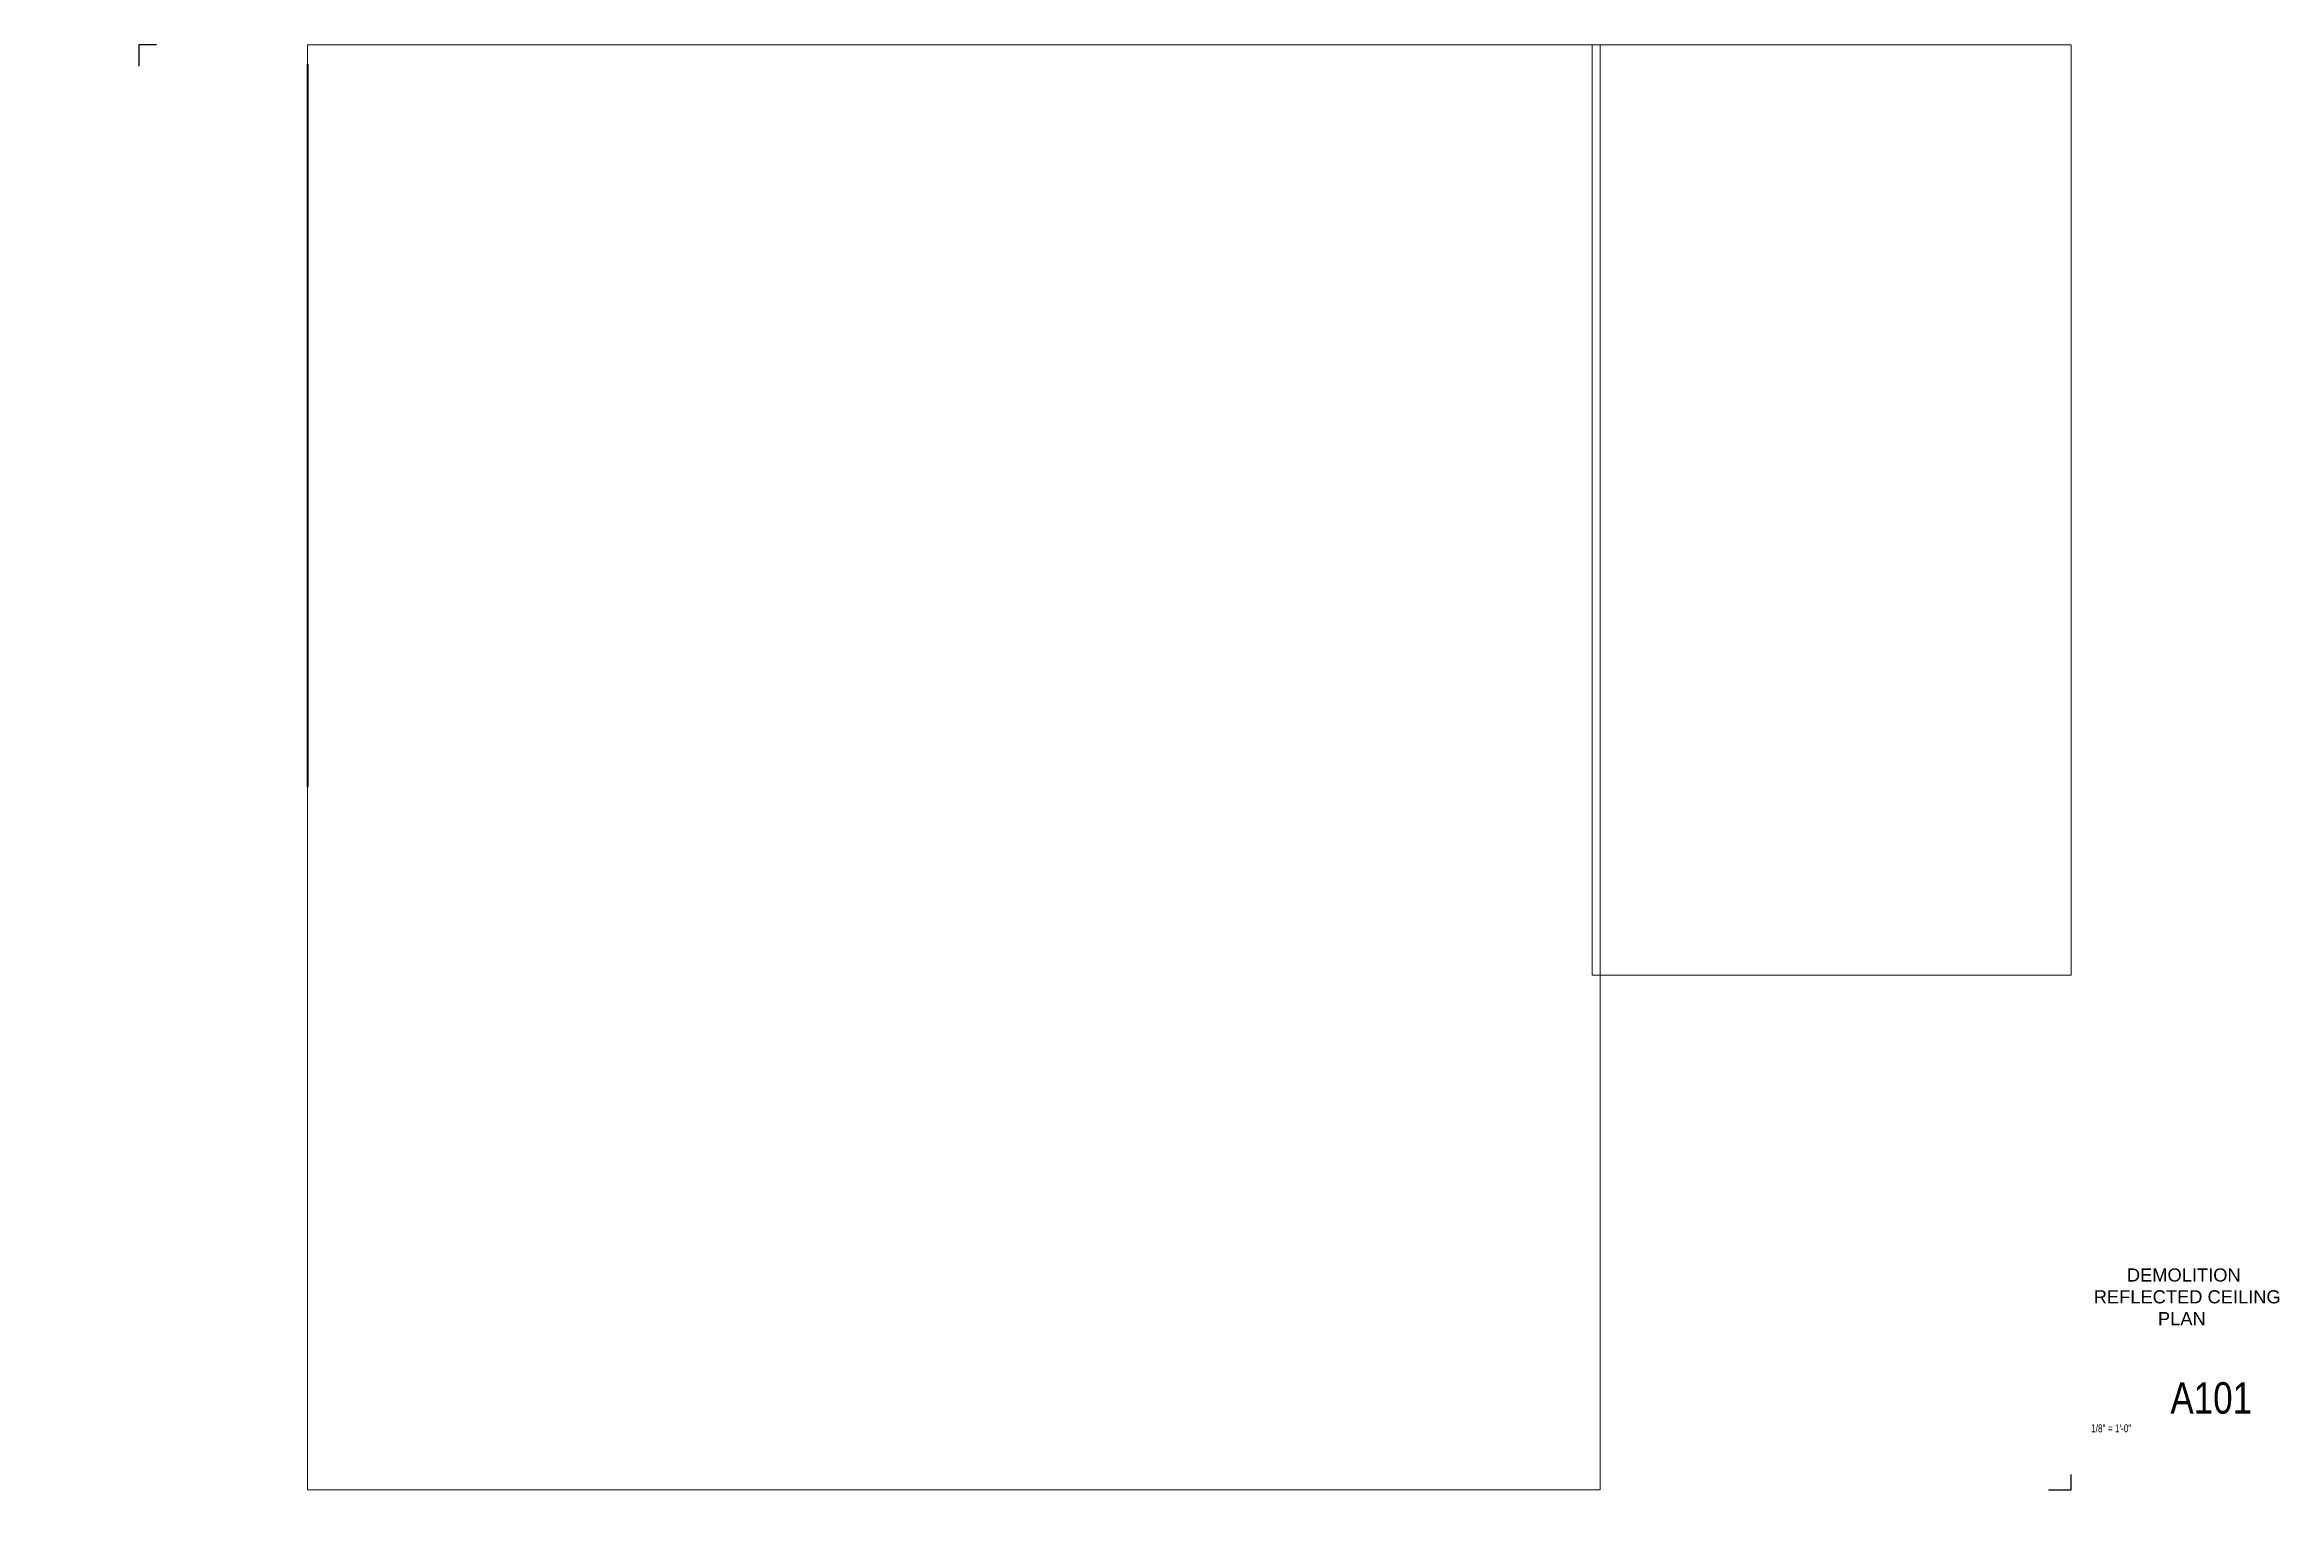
# Paper-space layout 'A100 - DEMOLITION PLAN 24x36' of a CAD drawing. Header units: inches. Extents: x 0 to 35.6, y 0 to 23.5.
import ezdxf
from ezdxf.enums import TextEntityAlignment as Align

# ---------------------------------------------------------------- set-up
doc = ezdxf.new("R2010")
doc.units = ezdxf.units.IN
doc.header["$LTSCALE"] = 96
doc.header["$MEASUREMENT"] = 0
doc.linetypes.add('HIDDEN', pattern=[0.375, 0.25, -0.125])
doc.layers.add('TTLB', color=254, linetype='Continuous')
doc.layers.add('Viewport', color=14, linetype='Continuous', plot=False)
doc.styles.add('OTJ_Title1', font='swiss.ttf')
doc.styles.add('XFINE', font='helvlght.shx', dxfattribs={"width": 0.85, "bigfont": 'special.shx'})
doc.styles.add('XFINE_0', font='swissl.ttf', dxfattribs={"width": 0.8})
doc.styles.add('XFINE_6', font='swissl.ttf', dxfattribs={"height": 0.208333})

# ---------------------------------------------------------------- blocks, each defined once
blk = doc.blocks.new('A$C3ABF1B89')
at = {"layer": 'TTLB', "color": 7, "style": 'OTJ_Title1', "width": 0.7}
blk.add_attdef('SHEET', text='', height=0.5, dxfattribs=at).set_placement((1.882, 0.593), align=Align.MIDDLE_CENTER)
at = {"layer": 'TTLB', "color": 7, "style": 'XFINE', "width": 0.75}
blk.add_attdef('SCALE', text='', height=0.125, dxfattribs=at).set_placement((0.208, 0.125), align=Align.TOP_CENTER)

psp = doc.layouts.new('A100 - DEMOLITION PLAN 24x36')

# ---------------------------------------------------------------- linework, layer by layer
at = {"linetype": 'HIDDEN', "ltscale": 0.01, "const_width": 0.0312}
psp.add_lwpolyline([(4.187, 23.183), (4.187, 11.679)], dxfattribs=at)
at = {"layer": 'DefPoints'}
for points in [[(1.784, 23.49), (1.5, 23.49), (1.5, 23.147)], [(31.889, 0.5), (32.25, 0.5), (32.25, 0.748)]]:
    psp.add_lwpolyline(points, dxfattribs=at)
psp.add_point((0.003, 0.001), dxfattribs=at)

# ---------------------------------------------------------------- block references
ref = psp.add_blockref('A$C3ABF1B89', (32.711, 1.371))
ref.add_attrib('SCALE', '1/8" = 1\'-0"', dxfattribs={"layer": 'TTLB', "color": 7, "height": 0.125, "style": 'XFINE', "width": 0.75}).set_placement((32.887, 1.543), align=Align.TOP_CENTER)
ref.add_attrib('SHEET', 'A101', dxfattribs={"layer": 'TTLB', "color": 7, "height": 0.5, "style": 'XFINE_0', "width": 0.796875}).set_placement((34.479, 1.964), align=Align.MIDDLE_CENTER)

# ---------------------------------------------------------------- texts
at = {"insert": (32.473, 4.024), "char_height": 0.20833, "attachment_point": 1, "style": 'XFINE_6'}
psp.add_mtext_dynamic_manual_height_columns('\\pi0.6634;DEMOLITION \\P\\pi0.13577;REFLECTED CEILING \\P\\pi1.1581;PLAN', width=2.97762, gutter_width=0.417, heights=[1.555], dxfattribs=at)

# ---------------------------------------------------------------- viewports
at = {"layer": 'Viewport'}
vp = psp.add_viewport(center=(14.471, 11.995), size=(20.568, 22.99), view_center_point=(2332.951, 0.272), view_height=2207.04, status=3, dxfattribs=at)
vp.frozen_layers = ['DefPoints']
psp.add_viewport(center=(28.439, 16.088), size=(7.621, 14.8031), view_center_point=(5398.032, 158.95), view_height=1421.0994, dxfattribs=at)

doc.saveas('drawing.dxf')
